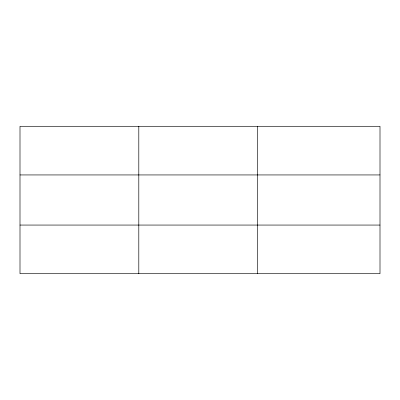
<?xml version="1.0" encoding="UTF-8"?>
<svg xmlns="http://www.w3.org/2000/svg" width="400" height="400" viewBox="0 0 400 400"><rect width="100%" height="100%" fill="white"/><g stroke="black" fill="none" stroke-linecap="round" stroke-linejoin="round"><path stroke-width="0.6" d="M138.8 273.705L138.8 126.295M257.6 273.705L257.6 126.295M380 174.94L380 126.295L20 126.295L20 273.705L380 273.705L380 174.94L20 174.94M20 225.06L380 225.06"/></g></svg>
